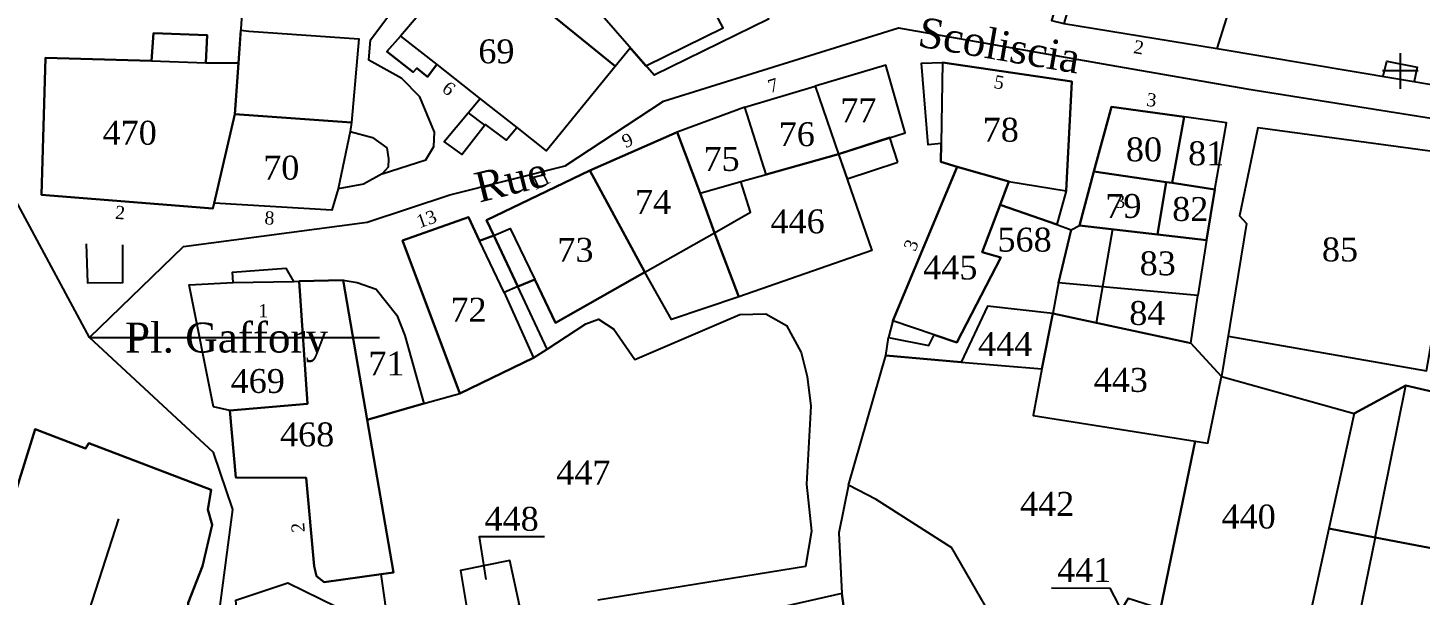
# Model space of a CAD drawing. Extents: x 1207245 to 1207999, y 6153356 to 6154119.
# Drawn here: x 1207399.5 to 1207515.9, y 6153631.2 to 6153678.6 of the extents above; entities that cross this region are included whole.
import ezdxf

# ---------------------------------------------------------------- set-up
doc = ezdxf.new("R2010")
doc.units = 0
doc.linetypes.add('CONTINU', pattern=[0])
doc.layers.get('0').update_dxf_attribs({"linetype": 'CONTINU'})
for name, color, linetype in [('1PARCELLE', 7, 'CONTINU'), ('1ZONCOMM', 7, 'CONTINU'), ('3BATIDUR', 7, 'CONTINU'), ('3BATILEGER', 7, 'CONTINU'), ('3CALVAIRE', 7, 'CONTINU'), ('3CHEMIN', 7, 'CONTINU'), ('3EGLISE', 7, 'CONTINU'), ('3FISCLINE', 7, 'CONTINUOUS'), ('3FLECHEPAR', 7, 'CONTINU'), ('3NUMVOIE', 7, 'CONTINU'), ('3PARCELLETEX', 7, 'CONTINU'), ('3SENTIER', 7, 'CONTINU'), ('3ZONCOMMTEX', 7, 'CONTINU')]:
    doc.layers.add(name, color=color, linetype=linetype)
doc.styles.get("Standard").update_dxf_attribs({"font": 'Times New Roman'})

# ---------------------------------------------------------------- blocks, each defined once
blk = doc.blocks.new('DETATOPO')
for points in [[(0, -1.5), (0, 1.5)], [(-1.5, 0), (1.5, 0)]]:
    blk.add_lwpolyline(points)

msp = doc.modelspace()

# ---------------------------------------------------------------- linework, layer by layer
at = {"layer": '1PARCELLE'}
for points in [[(1207488.96, 6153691.62), (1207485.09, 6153679.27), (1207486.11, 6153679.01), (1207498.94, 6153676.92), (1207502.9, 6153689.56), (1207503.47, 6153691.39), (1207498.57, 6153692.69), (1207495.11, 6153693.61), (1207490.89, 6153694.73), (1207489.86, 6153691.32), (1207488.96, 6153691.62)], [(1207430.66, 6153677.96), (1207429.51, 6153676.68), (1207431.72, 6153674.95), (1207432.02, 6153675.26), (1207432.91, 6153674.55), (1207433.7, 6153675.57), (1207437.31, 6153672.72), (1207434.31, 6153669.1), (1207435.79, 6153668.05), (1207437.74, 6153670.55), (1207439.49, 6153669.26), (1207440.37, 6153670.32), (1207442.84, 6153668.37), (1207448.61, 6153675.45), (1207436.72, 6153685.09), (1207430.66, 6153677.96)], [(1207446.53, 6153680.79), (1207449.25, 6153681.92), (1207456.5, 6153684.76), (1207460.3, 6153685.5), (1207461.05, 6153680.98), (1207461.42, 6153679.37), (1207451.85, 6153674.68), (1207446.53, 6153680.79)], [(1207426.41, 6153682.45), (1207425.4, 6153683.12), (1207417.49, 6153681.48), (1207417.1, 6153675.69), (1207416.79, 6153671.43), (1207426.55, 6153670.73), (1207426.45, 6153669.97), (1207428.32, 6153669.47), (1207429.5, 6153668.6), (1207429.66, 6153667.69), (1207429.61, 6153666.98), (1207429.11, 6153666.44), (1207432.77, 6153667.6), (1207433.44, 6153668.71), (1207433.5, 6153669.92), (1207432.26, 6153672.87), (1207430.75, 6153674.41), (1207428.01, 6153675.94), (1207428.14, 6153677.65), (1207429.92, 6153680.01), (1207426.41, 6153682.45)], [(1207416.79, 6153671.43), (1207417.1, 6153675.69), (1207414.38, 6153675.73), (1207414.49, 6153678.04), (1207410.01, 6153678.2), (1207409.84, 6153675.88), (1207400.97, 6153676.14), (1207400.63, 6153664.67), (1207414.96, 6153663.54), (1207415.06, 6153663.97), (1207416.79, 6153671.43)], [(1207467.28, 6153668.08), (1207472.84, 6153669.87), (1207471.23, 6153675.51), (1207465.34, 6153673.76), (1207467.28, 6153668.08)], [(1207480.79, 6153663.84), (1207481.53, 6153665.79), (1207477.21, 6153667.03), (1207475.83, 6153667.44), (1207475.86, 6153668.98), (1207474.77, 6153668.87), (1207474.22, 6153675.69), (1207475.96, 6153675.76), (1207486.78, 6153674.16), (1207486.31, 6153665.01), (1207485.54, 6153662.19), (1207480.79, 6153663.84)], [(1207461.24, 6153666.37), (1207459.45, 6153672.02), (1207465.34, 6153673.76), (1207467.28, 6153668.08), (1207461.24, 6153666.37)], [(1207453.8, 6153669.93), (1207455.7, 6153664.82), (1207459.11, 6153665.78), (1207461.24, 6153666.37), (1207459.45, 6153672.02), (1207453.8, 6153669.93)], [(1207494.68, 6153665.74), (1207495.18, 6153665.67), (1207496.19, 6153671.19), (1207490.1, 6153672.03), (1207488.64, 6153666.63), (1207494.68, 6153665.74)], [(1207416.79, 6153671.43), (1207426.55, 6153670.73), (1207426.45, 6153669.97), (1207428.32, 6153669.47), (1207429.5, 6153668.6), (1207429.66, 6153667.69), (1207429.61, 6153666.98), (1207429.11, 6153666.44), (1207427.56, 6153665.56), (1207425.44, 6153665.18), (1207424.9, 6153663.39), (1207415.06, 6153663.97), (1207416.79, 6153671.43)], [(1207495.18, 6153665.67), (1207498.76, 6153665.13), (1207499.71, 6153670.7), (1207496.19, 6153671.19), (1207495.18, 6153665.67)], [(1207451.09, 6153658.2), (1207446.48, 6153666.7), (1207453.8, 6153669.93), (1207455.7, 6153664.82), (1207456.92, 6153661.51), (1207458.93, 6153656.14), (1207453.32, 6153654.26), (1207451.09, 6153658.2)], [(1207499.31, 6153649.49), (1207510.4, 6153646.39), (1207514.73, 6153648.72), (1207517.84, 6153648.01), (1207520.01, 6153658.01), (1207520.59, 6153660.64), (1207522.1, 6153667.61), (1207502.35, 6153670.27), (1207500.8, 6153662.93), (1207501.4, 6153662.29), (1207499.31, 6153649.49)], [(1207458.93, 6153656.14), (1207456.92, 6153661.51), (1207455.7, 6153664.82), (1207459.11, 6153665.78), (1207461.24, 6153666.37), (1207467.28, 6153668.08), (1207470.06, 6153660.03), (1207458.93, 6153656.14)], [(1207440.47, 6153657), (1207438.45, 6153661.28), (1207437.84, 6153662.57), (1207446.48, 6153666.7), (1207451.09, 6153658.2), (1207443.61, 6153653.96), (1207441.89, 6153657.61), (1207440.47, 6153657)], [(1207480.79, 6153663.84), (1207481.53, 6153665.79), (1207477.21, 6153667.03), (1207471.83, 6153654.14), (1207471.46, 6153652.74), (1207474.84, 6153652.07), (1207475.27, 6153652.96), (1207477.17, 6153652.32), (1207480.86, 6153659.44), (1207479.28, 6153659.88), (1207480.79, 6153663.84)], [(1207487.42, 6153662.12), (1207493.94, 6153661.37), (1207494.68, 6153665.74), (1207488.64, 6153666.63), (1207487.42, 6153662.12)], [(1207493.94, 6153661.37), (1207498.04, 6153660.9), (1207498.76, 6153665.13), (1207495.18, 6153665.67), (1207494.68, 6153665.74), (1207493.94, 6153661.37)], [(1207486.73, 6153661.75), (1207485.66, 6153657.33), (1207485.2, 6153654.74), (1207479.73, 6153655.38), (1207477.54, 6153650.67), (1207471.24, 6153651.25), (1207471.46, 6153652.74), (1207474.84, 6153652.07), (1207475.27, 6153652.96), (1207477.17, 6153652.32), (1207480.86, 6153659.44), (1207479.28, 6153659.88), (1207480.79, 6153663.84), (1207485.54, 6153662.19), (1207486.73, 6153661.75)], [(1207435.61, 6153648.07), (1207441.76, 6153651.04), (1207442.92, 6153651.78), (1207440.47, 6153657), (1207438.45, 6153661.28), (1207437.26, 6153660.83), (1207436.33, 6153662.8), (1207430.81, 6153660.85), (1207435.61, 6153648.07)], [(1207486.73, 6153661.75), (1207487.42, 6153662.12), (1207493.94, 6153661.37), (1207498.04, 6153660.9), (1207497.32, 6153656.25), (1207485.66, 6153657.33), (1207486.73, 6153661.75)], [(1207422.17, 6153657.45), (1207422.87, 6153647.19), (1207416.39, 6153646.64), (1207415.02, 6153646.96), (1207412.98, 6153657.16), (1207416.67, 6153657.35), (1207416.59, 6153658.21), (1207421.05, 6153658.55), (1207421.7, 6153657.44), (1207422.17, 6153657.45)], [(1207427.86, 6153645.86), (1207425.85, 6153657.54), (1207422.17, 6153657.45), (1207422.87, 6153647.19), (1207416.39, 6153646.64), (1207416.89, 6153641.03), (1207422.76, 6153641.01), (1207423.42, 6153633.61), (1207423.62, 6153632.78), (1207424.26, 6153632.29), (1207429.03, 6153632.94), (1207430.06, 6153633.08), (1207427.86, 6153645.86)], [(1207427.86, 6153645.86), (1207425.85, 6153657.54), (1207427.04, 6153657.36), (1207428.61, 6153656.78), (1207430.35, 6153654.61), (1207431.01, 6153652.91), (1207432.59, 6153647.24), (1207427.86, 6153645.86)], [(1207497.32, 6153656.25), (1207485.66, 6153657.33), (1207485.2, 6153654.74), (1207496.73, 6153652.26), (1207497.32, 6153656.25)], [(1207485.2, 6153654.74), (1207479.73, 6153655.38), (1207477.54, 6153650.67), (1207484.28, 6153650.13), (1207485.2, 6153654.74)], [(1207485.2, 6153654.74), (1207484.28, 6153650.13), (1207483.55, 6153646.23), (1207497.09, 6153644.09), (1207498.16, 6153643.91), (1207499.31, 6153649.49), (1207496.73, 6153652.26), (1207485.2, 6153654.74)], [(1207481.98, 6153626.12), (1207476.75, 6153635.15), (1207470.43, 6153639.2), (1207468.1, 6153640.39), (1207471.24, 6153651.25), (1207477.54, 6153650.67), (1207484.28, 6153650.13), (1207483.55, 6153646.23), (1207497.09, 6153644.09), (1207494.21, 6153630.06), (1207491.51, 6153630.91), (1207489.47, 6153627.61), (1207488.31, 6153627.71), (1207486.12, 6153627.4), (1207481.98, 6153626.12)], [(1207497.09, 6153644.09), (1207498.16, 6153643.91), (1207499.31, 6153649.49), (1207510.4, 6153646.39), (1207508.29, 6153636.77), (1207505.55, 6153624.26), (1207501.18, 6153625.29), (1207498.58, 6153625.93), (1207492.63, 6153627.17), (1207494.21, 6153630.06), (1207497.09, 6153644.09)], [(1207510.4, 6153646.39), (1207508.29, 6153636.77), (1207512.14, 6153636.02), (1207523.44, 6153633.86), (1207524.21, 6153636.65), (1207526.26, 6153646.11), (1207517.84, 6153648.01), (1207514.73, 6153648.72), (1207510.4, 6153646.39)], [(1207392.78, 6153621.37), (1207391.88, 6153621.73), (1207392.79, 6153625.19), (1207393.79, 6153624.93), (1207400.09, 6153645.08), (1207404.32, 6153643.47), (1207404.58, 6153643.92), (1207414.83, 6153640.02), (1207414.53, 6153638.36), (1207414.9, 6153637.09), (1207414.09, 6153633.63), (1207412.91, 6153630.55), (1207412.72, 6153627.45), (1207409.72, 6153610.45), (1207397.35, 6153614.94), (1207391.75, 6153617.68), (1207392.78, 6153621.37)], [(1207467.55, 6153631.33), (1207468.1, 6153627.21), (1207474.89, 6153616.35), (1207477.68, 6153613.53), (1207479.46, 6153611.69), (1207480.19, 6153612.62), (1207484.89, 6153619.87), (1207483.49, 6153620.88), (1207481.98, 6153626.12), (1207476.75, 6153635.15), (1207470.43, 6153639.2), (1207468.1, 6153640.39), (1207467.3, 6153636.42), (1207467.55, 6153631.33)], [(1207508.29, 6153636.77), (1207505.55, 6153624.26), (1207509.52, 6153623.19), (1207519.7, 6153620.26), (1207523.44, 6153633.86), (1207512.14, 6153636.02), (1207508.29, 6153636.77)], [(1207440.6, 6153630.36), (1207439.79, 6153634.1), (1207435.67, 6153633.27), (1207436.3, 6153629.4), (1207440.6, 6153630.36)], [(1207432.77, 6153623.01), (1207426.06, 6153621.68), (1207426.96, 6153614.33), (1207421.75, 6153612.79), (1207419.61, 6153612.15), (1207418, 6153619.39), (1207416.88, 6153630.79), (1207421.22, 6153632.23), (1207425.32, 6153630.21), (1207425.6, 6153626.71), (1207432.7, 6153628.18), (1207433.18, 6153625.86), (1207434.29, 6153626.07), (1207434.85, 6153623.44), (1207432.77, 6153623.01)], [(1207461.14, 6153609.57), (1207467.58, 6153607.03), (1207467.33, 6153608.79), (1207466.24, 6153612.61), (1207474.89, 6153616.35), (1207468.1, 6153627.21), (1207467.55, 6153631.33), (1207459.82, 6153629.58), (1207460.15, 6153619.23), (1207459.35, 6153614.74), (1207456.87, 6153613.88), (1207457.37, 6153610.44), (1207460.05, 6153610.81), (1207461.14, 6153609.57)]]:
    msp.add_lwpolyline(points, close=True, dxfattribs=at)
for points in [[(1207429.7, 6153628.23), (1207429.03, 6153632.94), (1207430.06, 6153633.08), (1207427.86, 6153645.86), (1207427.86, 6153645.86), (1207432.59, 6153647.24), (1207435.61, 6153648.07), (1207441.76, 6153651.04), (1207442.92, 6153651.78), (1207446.15, 6153653.9), (1207447.21, 6153654.27), (1207448.48, 6153653.44), (1207450.24, 6153650.92), (1207459.02, 6153654.68), (1207461.21, 6153654.72), (1207462.93, 6153653.75), (1207464.16, 6153651.48), (1207464.67, 6153649.48), (1207464.97, 6153647), (1207464.59, 6153640.48), (1207465.01, 6153636.54), (1207464.53, 6153633.59), (1207447.16, 6153630.79)], [(1207440.6, 6153630.36), (1207439.79, 6153634.1), (1207435.67, 6153633.27), (1207436.3, 6153629.4)]]:
    msp.add_lwpolyline(points, dxfattribs=at)
at = {"layer": '1ZONCOMM'}
for points in [[(1207404.64, 6153652.74), (1207397.86, 6153665.36), (1207397.66, 6153677.73), (1207396.7, 6153699.62), (1207397.26, 6153737.95), (1207395.9, 6153789.72), (1207393.03, 6153817.43), (1207387.7, 6153829.61), (1207376.64, 6153876.05), (1207374.56, 6153906.44), (1207372.13, 6153928.14)], [(1207404.64, 6153652.74), (1207412.51, 6153660.37), (1207427.86, 6153662.38), (1207434.79, 6153664.69), (1207444.41, 6153667.1), (1207452.64, 6153672.52), (1207472.3, 6153678.64), (1207489.4, 6153675.64), (1207501.42, 6153673.54), (1207533.12, 6153668.5)], [(1207404.64, 6153652.74), (1207428.9, 6153652.75)], [(1207454.51, 6153473.68), (1207437.46, 6153485.16), (1207432.41, 6153490), (1207426.79, 6153501.04), (1207421.69, 6153515.15), (1207418.61, 6153530.6), (1207415.34, 6153549.29), (1207413.62, 6153554.77), (1207405.4, 6153569.59), (1207404.65, 6153577.66), (1207407.88, 6153596.71), (1207411.22, 6153605.6), (1207411.97, 6153609.05), (1207413.96, 6153618.07), (1207416.63, 6153638.36), (1207415.01, 6153643.12), (1207404.64, 6153652.74)]]:
    msp.add_lwpolyline(points, dxfattribs=at)
at = {"layer": '3BATIDUR'}
for points in [[(1207498.03, 6153690.84), (1207497.56, 6153689.22), (1207494.05, 6153690.19), (1207495.11, 6153693.61), (1207490.89, 6153694.73), (1207489.86, 6153691.32), (1207486.11, 6153679.01), (1207498.94, 6153676.92), (1207502.9, 6153689.56), (1207498.03, 6153690.84)], [(1207440.37, 6153670.32), (1207442.84, 6153668.37), (1207448.61, 6153675.45), (1207436.72, 6153685.09), (1207430.66, 6153677.96), (1207433.7, 6153675.57), (1207437.31, 6153672.72), (1207440.37, 6153670.32)], [(1207439.34, 6153682.97), (1207448.61, 6153675.45), (1207449.85, 6153676.97), (1207451.16, 6153675.46), (1207457.63, 6153678.65), (1207454.74, 6153684.08), (1207449.25, 6153681.92), (1207446.53, 6153680.79), (1207446.53, 6153680.79), (1207442.14, 6153684.35), (1207440.96, 6153684.97), (1207439.34, 6153682.97)], [(1207416.79, 6153671.43), (1207415.06, 6153663.97), (1207414.96, 6153663.54), (1207400.63, 6153664.67), (1207400.97, 6153676.14), (1207409.84, 6153675.88), (1207410.01, 6153678.2), (1207414.49, 6153678.04), (1207414.38, 6153675.73), (1207417.1, 6153675.69), (1207416.79, 6153671.43)], [(1207433.7, 6153675.57), (1207432.91, 6153674.55), (1207432.02, 6153675.26), (1207431.72, 6153674.95), (1207429.51, 6153676.68), (1207430.66, 6153677.96), (1207433.7, 6153675.57)], [(1207467.28, 6153668.08), (1207472.84, 6153669.87), (1207471.23, 6153675.51), (1207465.34, 6153673.76), (1207467.28, 6153668.08)], [(1207481.53, 6153665.79), (1207486.31, 6153665.01), (1207486.78, 6153674.16), (1207475.96, 6153675.76), (1207475.86, 6153668.98), (1207475.83, 6153667.44), (1207477.21, 6153667.03), (1207481.53, 6153665.79)], [(1207467.28, 6153668.08), (1207461.24, 6153666.37), (1207459.45, 6153672.02), (1207465.34, 6153673.76), (1207467.28, 6153668.08)], [(1207455.7, 6153664.82), (1207459.11, 6153665.78), (1207461.24, 6153666.37), (1207459.45, 6153672.02), (1207453.8, 6153669.93), (1207455.7, 6153664.82)], [(1207495.18, 6153665.67), (1207494.68, 6153665.74), (1207488.64, 6153666.63), (1207490.1, 6153672.03), (1207496.19, 6153671.19), (1207495.18, 6153665.67)], [(1207416.79, 6153671.43), (1207426.55, 6153670.73), (1207426.45, 6153669.97), (1207428.32, 6153669.47), (1207429.5, 6153668.6), (1207429.66, 6153667.69), (1207429.61, 6153666.98), (1207429.11, 6153666.44), (1207427.56, 6153665.56), (1207425.44, 6153665.18), (1207424.9, 6153663.39), (1207415.06, 6153663.97), (1207416.79, 6153671.43)], [(1207495.18, 6153665.67), (1207498.76, 6153665.13), (1207499.71, 6153670.7), (1207496.19, 6153671.19), (1207495.18, 6153665.67)], [(1207451.09, 6153658.2), (1207456.92, 6153661.51), (1207455.7, 6153664.82), (1207453.8, 6153669.93), (1207446.48, 6153666.7), (1207451.09, 6153658.2)], [(1207472.23, 6153667.4), (1207471.56, 6153669.46), (1207467.28, 6153668.08), (1207467.99, 6153666.03), (1207472.23, 6153667.4)], [(1207459.11, 6153665.78), (1207461.24, 6153666.37), (1207467.28, 6153668.08), (1207470.06, 6153660.03), (1207458.93, 6153656.14), (1207456.92, 6153661.51), (1207459.93, 6153663.22), (1207459.11, 6153665.78)], [(1207446.48, 6153666.7), (1207437.84, 6153662.57), (1207438.45, 6153661.28), (1207440.47, 6153657), (1207441.89, 6153657.61), (1207443.61, 6153653.96), (1207451.09, 6153658.2), (1207446.48, 6153666.7)], [(1207481.53, 6153665.79), (1207480.79, 6153663.84), (1207479.28, 6153659.88), (1207480.86, 6153659.44), (1207477.17, 6153652.32), (1207475.27, 6153652.96), (1207471.83, 6153654.14), (1207477.21, 6153667.03), (1207481.53, 6153665.79)], [(1207494.68, 6153665.74), (1207493.94, 6153661.37), (1207487.42, 6153662.12), (1207488.64, 6153666.63), (1207494.68, 6153665.74)], [(1207493.94, 6153661.37), (1207494.68, 6153665.74), (1207495.18, 6153665.67), (1207498.76, 6153665.13), (1207498.04, 6153660.9), (1207493.94, 6153661.37)], [(1207440.47, 6153657), (1207439.32, 6153656.52), (1207441.76, 6153651.04), (1207435.61, 6153648.07), (1207430.81, 6153660.85), (1207436.33, 6153662.8), (1207437.26, 6153660.83), (1207438.45, 6153661.28), (1207440.47, 6153657)], [(1207416.39, 6153646.64), (1207415.02, 6153646.96), (1207412.98, 6153657.16), (1207416.67, 6153657.35), (1207416.59, 6153658.21), (1207421.05, 6153658.55), (1207421.7, 6153657.44), (1207422.17, 6153657.45), (1207422.87, 6153647.19), (1207416.39, 6153646.64)], [(1207427.86, 6153645.86), (1207430.06, 6153633.08), (1207429.03, 6153632.94), (1207424.26, 6153632.29), (1207423.62, 6153632.78), (1207423.42, 6153633.61), (1207422.76, 6153641.01), (1207416.89, 6153641.03), (1207416.39, 6153646.64), (1207422.87, 6153647.19), (1207422.17, 6153657.45), (1207425.85, 6153657.54), (1207427.86, 6153645.86)], [(1207512.14, 6153636.02), (1207514.73, 6153648.72), (1207517.84, 6153648.01), (1207526.26, 6153646.11), (1207524.21, 6153636.65), (1207523.44, 6153633.86), (1207512.14, 6153636.02)], [(1207392.78, 6153621.37), (1207391.75, 6153617.68), (1207397.35, 6153614.94), (1207409.72, 6153610.45), (1207412.72, 6153627.45), (1207412.91, 6153630.55), (1207414.09, 6153633.63), (1207414.9, 6153637.09), (1207414.53, 6153638.36), (1207414.83, 6153640.02), (1207404.58, 6153643.92), (1207404.32, 6153643.47), (1207400.09, 6153645.08), (1207393.79, 6153624.93), (1207392.78, 6153621.37)], [(1207512.14, 6153636.02), (1207509.52, 6153623.19), (1207519.7, 6153620.26), (1207523.44, 6153633.86), (1207512.14, 6153636.02)], [(1207436.3, 6153629.4), (1207440.6, 6153630.36), (1207439.79, 6153634.1), (1207435.67, 6153633.27), (1207436.3, 6153629.4)], [(1207426.96, 6153614.33), (1207421.75, 6153612.79), (1207419.61, 6153612.15), (1207418, 6153619.39), (1207416.88, 6153630.79), (1207421.22, 6153632.23), (1207425.32, 6153630.21), (1207425.6, 6153626.71), (1207432.7, 6153628.18), (1207433.18, 6153625.86), (1207434.29, 6153626.07), (1207434.85, 6153623.44), (1207432.77, 6153623.01), (1207426.06, 6153621.68), (1207426.96, 6153614.33)]]:
    msp.add_lwpolyline(points, close=True, dxfattribs=at)
at = {"layer": '3BATILEGER'}
msp.add_lwpolyline([(1207417.97, 6153678.36), (1207427.17, 6153677.73), (1207426.55, 6153670.73), (1207416.79, 6153671.43), (1207417.1, 6153675.69), (1207417.29, 6153678.46), (1207417.97, 6153678.36)], close=True, dxfattribs=at)
at = {"layer": '3CHEMIN'}
for points in [[(1207490.2, 6153661.8), (1207488.83, 6153653.95)], [(1207499.86, 6153652.87), (1207516.44, 6153649.96), (1207517.93, 6153658.41)]]:
    msp.add_lwpolyline(points, dxfattribs=at)
at = {"layer": '3EGLISE'}
msp.add_lwpolyline([(1207401.36, 6153619.77), (1207407.11, 6153637.57)], dxfattribs=at)
at = {"layer": '3FISCLINE'}
for points in [[(1207409.84, 6153675.88), (1207414.38, 6153675.73)], [(1207437.7, 6153670.5), (1207436.33, 6153671.54)], [(1207426.45, 6153669.97), (1207425.44, 6153665.18)], [(1207438.45, 6153661.28), (1207439.81, 6153661.86), (1207441.89, 6153657.61)], [(1207439.32, 6153656.52), (1207437.26, 6153660.83)], [(1207416.67, 6153657.35), (1207421.7, 6153657.44)]]:
    msp.add_lwpolyline(points, dxfattribs=at)
at = {"layer": '3FLECHEPAR'}
for points in [[(1207442.68, 6153636.07), (1207437.22, 6153636.08), (1207437.78, 6153632.51)], [(1207485.09, 6153631.8), (1207489.98, 6153631.79), (1207491.45, 6153628.93)]]:
    msp.add_lwpolyline(points, dxfattribs=at)
at = {"layer": '3SENTIER'}
for points in [[(1207498.94, 6153676.92), (1207525.35, 6153672.48), (1207527.05, 6153673.82), (1207527.99, 6153675.86)], [(1207512.82, 6153674.59), (1207513.13, 6153675.85), (1207515.66, 6153675.35), (1207515.41, 6153674.15)], [(1207404.36, 6153660.58), (1207404.48, 6153657.31), (1207407.43, 6153657.35), (1207407.43, 6153660.49)]]:
    msp.add_lwpolyline(points, dxfattribs=at)

# ---------------------------------------------------------------- block references
at = {"layer": '3CALVAIRE', "rotation": 90}
msp.add_blockref('DETATOPO', (1207514.26, 6153675.04), dxfattribs=at)

# ---------------------------------------------------------------- texts
at = {"layer": '3NUMVOIE'}
for s, rotation, p in [('2', 351, (1207491.89, 6153676.54)), ('7', 16.8, (1207461.57, 6153673.18)), ('5', 349.8, (1207480.2, 6153673.63)), ('6', 321.9, (1207434.03, 6153673.4)), ('3', 352.6, (1207492.97, 6153672.13)), ('9', 23.7, (1207449.47, 6153668.57)), ('11', 25.6, (1207441.85, 6153665.04)), ('2', 355.6, (1207406.75, 6153662.68)), ('8', 356.7, (1207419.25, 6153662.22)), ('13', 19.5, (1207432.22, 6153661.87)), ('3', 67.5, (1207473.69, 6153659.88)), ('2', 95, (1207422.66, 6153636.48))]:
    msp.add_text(s, height=1.1, rotation=rotation, dxfattribs=at).set_placement(p)
for s, p in [('3', (1207490.42, 6153663.59)), ('1', (1207418.76, 6153654.44))]:
    msp.add_text(s, height=1.1, dxfattribs=at).set_placement(p)
at = {"layer": '3PARCELLETEX'}
for s, p in [('69', (1207437.16, 6153675.68)), ('77', (1207467.43, 6153670.75)), ('470', (1207405.74, 6153668.87)), ('76', (1207462.28, 6153668.75)), ('78', (1207479.34, 6153669.12)), ('80', (1207491.31, 6153667.48)), ('75', (1207455.99, 6153666.68)), ('81', (1207496.51, 6153667.15)), ('70', (1207419.17, 6153665.95)), ('74', (1207450.26, 6153663.08)), ('79', (1207489.59, 6153662.75)), ('82', (1207495.18, 6153662.49)), ('446', (1207461.59, 6153661.46)), ('568', (1207480.57, 6153659.93)), ('73', (1207443.77, 6153659.08)), ('85', (1207507.7, 6153659.11)), ('445', (1207474.36, 6153657.6)), ('83', (1207492.46, 6153657.95)), ('72', (1207434.83, 6153654.07)), ('84', (1207491.59, 6153653.79)), ('444', (1207478.95, 6153651.2)), ('71', (1207427.97, 6153649.57)), ('469', (1207416.45, 6153648.11)), ('443', (1207488.62, 6153648.2)), ('468', (1207420.58, 6153643.64)), ('447', (1207443.68, 6153640.45)), ('442', (1207482.46, 6153637.83)), ('448', (1207437.68, 6153636.58)), ('440', (1207499.31, 6153636.77)), ('441', (1207485.56, 6153632.3))]:
    msp.add_text(s, height=2, dxfattribs=at).set_placement(p)
at = {"layer": '3ZONCOMMTEX'}
for s, rotation, p in [('Scoliscia', 350.3, (1207473.81, 6153677.11)), ('Rue', 14, (1207437.24, 6153664.02))]:
    msp.add_text(s, height=2.5, rotation=rotation, dxfattribs=at).set_placement(p)
msp.add_text('Pl. Gaffory', height=2.5, dxfattribs=at).set_placement((1207407.61, 6153651.49))

doc.saveas('drawing.dxf')
